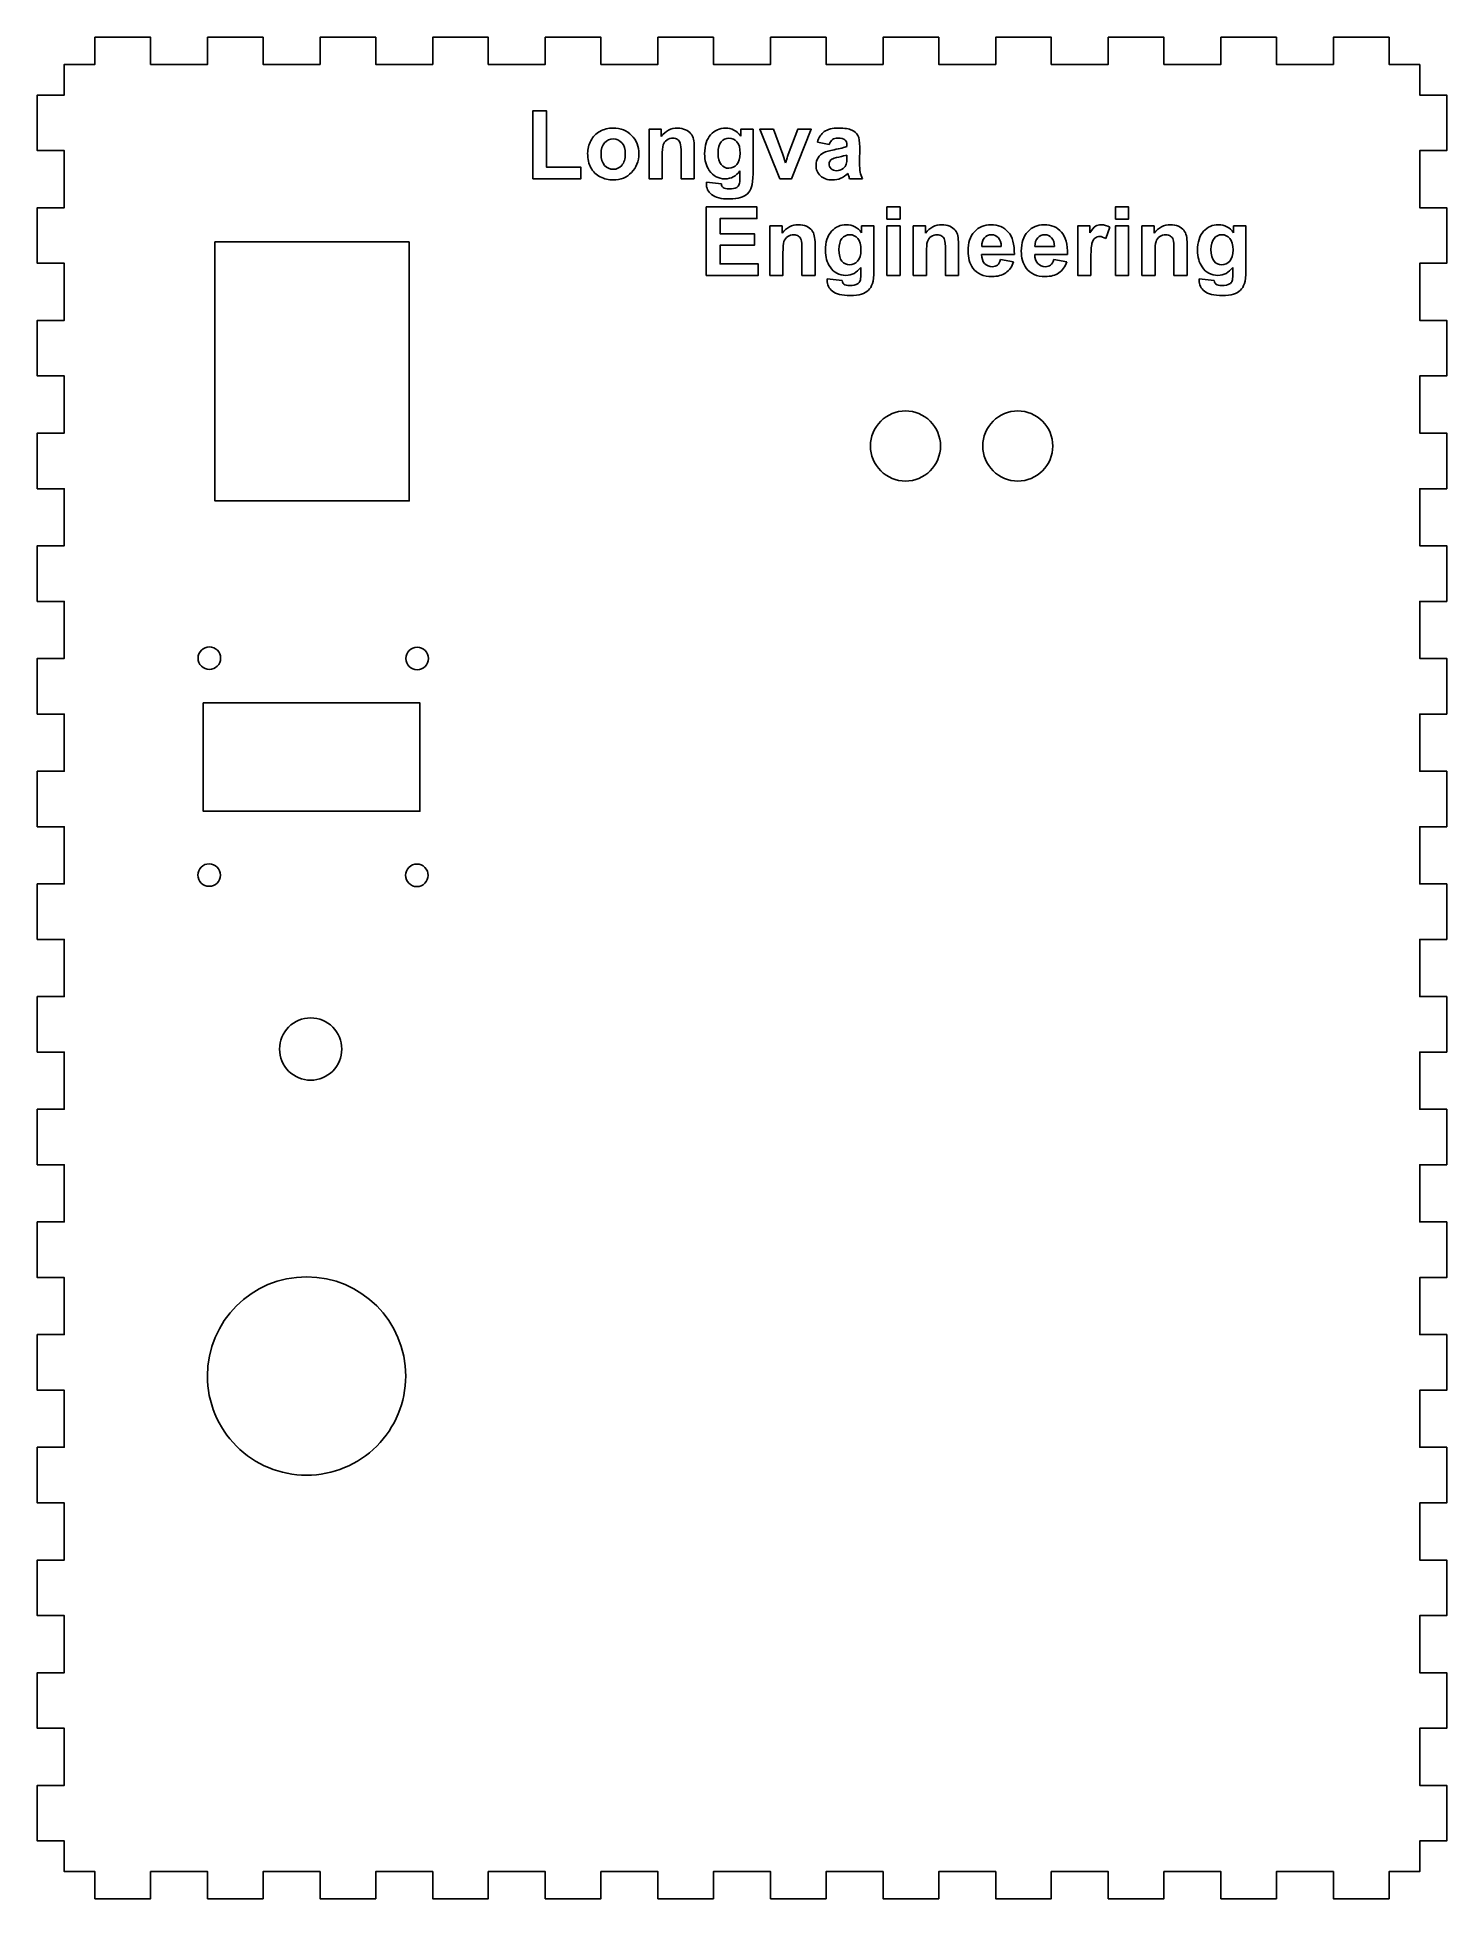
# Model space of a CAD drawing. Extents: x 1 to 157, y 0 to 206.
import ezdxf

# ---------------------------------------------------------------- set-up
doc = ezdxf.new("R2010")
doc.units = 0
doc.layers.add('Layer_1', color=7, linetype='CONTINUOUS')

msp = doc.modelspace()

# ---------------------------------------------------------------- linework, layer by layer
at = {"layer": 'Layer_1', "color": 7}
for points in [[(153.50001, 203.49999), (153.50001, 200.1044), (156.50001, 200.1044), (156.50001, 193.9544), (153.50001, 193.9544), (153.50001, 187.63381), (156.50001, 187.63381), (156.50001, 181.48381), (153.50001, 181.48381), (153.50001, 175.16323), (156.50001, 175.16323), (156.50001, 169.01323), (153.50001, 169.01323), (153.50001, 162.69264), (156.50001, 162.69264), (156.50001, 156.54264), (153.50001, 156.54264), (153.50001, 150.22205), (156.50001, 150.22205), (156.50001, 144.07205), (153.50001, 144.07205), (153.50001, 137.75146), (156.50001, 137.75146), (156.50001, 131.60146), (153.50001, 131.60146), (153.50001, 125.28087), (156.50001, 125.28087), (156.50001, 119.13087), (153.50001, 119.13087), (153.50001, 112.81028), (156.50001, 112.81028), (156.50001, 106.66028), (153.50001, 106.66028), (153.50001, 100.3397), (156.50001, 100.3397), (156.50001, 94.1897), (153.50001, 94.1897), (153.50001, 87.86911), (156.50001, 87.86911), (156.50001, 81.71911), (153.50001, 81.71911), (153.50001, 75.39852), (156.50001, 75.39852), (156.50001, 69.24852), (153.50001, 69.24852), (153.50001, 62.92793), (156.50001, 62.92793), (156.50001, 56.77793), (153.50001, 56.77793), (153.50001, 50.45734), (156.50001, 50.45734), (156.50001, 44.30734), (153.50001, 44.30734), (153.50001, 37.98675), (156.50001, 37.98675), (156.50001, 31.83675), (153.50001, 31.83675), (153.50001, 25.51617), (156.50001, 25.51617), (156.50001, 19.36617), (153.50001, 19.36617), (153.50001, 13.04558), (156.50001, 13.04558), (156.50001, 6.89558), (153.50001, 6.89558), (153.50001, 3.49999), (150.11347, 3.49999), (150.11347, 0.49999), (143.96347, 0.49999), (143.96347, 3.49999), (137.65193, 3.49999), (137.65193, 0.49999), (131.50193, 0.49999), (131.50193, 3.49999), (125.19039, 3.49999), (125.19039, 0.49999), (119.04039, 0.49999), (119.04039, 3.49999), (112.72886, 3.49999), (112.72886, 0.49999), (106.57886, 0.49999), (106.57886, 3.49999), (100.26732, 3.49999), (100.26732, 0.49999), (94.11732, 0.49999), (94.11732, 3.49999), (87.80578, 3.49999), (87.80578, 0.49999), (81.65578, 0.49999), (81.65578, 3.49999), (75.34424, 3.49999), (75.34424, 0.49999), (69.19424, 0.49999), (69.19424, 3.49999), (62.8827, 3.49999), (62.8827, 0.49999), (56.7327, 0.49999), (56.7327, 3.49999), (50.42116, 3.49999), (50.42116, 0.49999), (44.27116, 0.49999), (44.27116, 3.49999), (37.95963, 3.49999), (37.95963, 0.49999), (31.80963, 0.49999), (31.80963, 3.49999), (25.49809, 3.49999), (25.49809, 0.49999), (19.34809, 0.49999), (19.34809, 3.49999), (13.03655, 3.49999), (13.03655, 0.49999), (6.88655, 0.49999), (6.88655, 3.49999), (3.50001, 3.49999), (3.50001, 6.89558), (0.50001, 6.89558), (0.50001, 13.04558), (3.50001, 13.04558), (3.50001, 19.36617), (0.50001, 19.36617), (0.50001, 25.51617), (3.50001, 25.51617), (3.50001, 31.83675), (0.50001, 31.83675), (0.50001, 37.98675), (3.50001, 37.98675), (3.50001, 44.30734), (0.50001, 44.30734), (0.50001, 50.45734), (3.50001, 50.45734), (3.50001, 56.77793), (0.50001, 56.77793), (0.50001, 62.92793), (3.50001, 62.92793), (3.50001, 69.24852), (0.50001, 69.24852), (0.50001, 75.39852), (3.50001, 75.39852), (3.50001, 81.71911), (0.50001, 81.71911), (0.50001, 87.86911), (3.50001, 87.86911), (3.50001, 94.1897), (0.50001, 94.1897), (0.50001, 100.3397), (3.50001, 100.3397), (3.50001, 106.66028), (0.50001, 106.66028), (0.50001, 112.81028), (3.50001, 112.81028), (3.50001, 119.13087), (0.50001, 119.13087), (0.50001, 125.28087), (3.50001, 125.28087), (3.50001, 131.60146), (0.50001, 131.60146), (0.50001, 137.75146), (3.50001, 137.75146), (3.50001, 144.07205), (0.50001, 144.07205), (0.50001, 150.22205), (3.50001, 150.22205), (3.50001, 156.54264), (0.50001, 156.54264), (0.50001, 162.69264), (3.50001, 162.69264), (3.50001, 169.01323), (0.50001, 169.01323), (0.50001, 175.16323), (3.50001, 175.16323), (3.50001, 181.48381), (0.50001, 181.48381), (0.50001, 187.63381), (3.50001, 187.63381), (3.50001, 193.9544), (0.50001, 193.9544), (0.50001, 200.1044), (3.50001, 200.1044), (3.50001, 203.49999), (6.88655, 203.49999), (6.88655, 206.49999), (13.03655, 206.49999), (13.03655, 203.49999), (19.34809, 203.49999), (19.34809, 206.49999), (25.49809, 206.49999), (25.49809, 203.49999), (31.80963, 203.49999), (31.80963, 206.49999), (37.95963, 206.49999), (37.95963, 203.49999), (44.27116, 203.49999), (44.27116, 206.49999), (50.42116, 206.49999), (50.42116, 203.49999), (56.7327, 203.49999), (56.7327, 206.49999), (62.8827, 206.49999), (62.8827, 203.49999), (69.19424, 203.49999), (69.19424, 206.49999), (75.34424, 206.49999), (75.34424, 203.49999), (81.65578, 203.49999), (81.65578, 206.49999), (87.80578, 206.49999), (87.80578, 203.49999), (94.11732, 203.49999), (94.11732, 206.49999), (100.26732, 206.49999), (100.26732, 203.49999), (106.57886, 203.49999), (106.57886, 206.49999), (112.72886, 206.49999), (112.72886, 203.49999), (119.04039, 203.49999), (119.04039, 206.49999), (125.19039, 206.49999), (125.19039, 203.49999), (131.50193, 203.49999), (131.50193, 206.49999), (137.65193, 206.49999), (137.65193, 203.49999), (143.96347, 203.49999), (143.96347, 206.49999), (150.11347, 206.49999), (150.11347, 203.49999)], [(55.334304, 190.83044), (55.334304, 198.34419), (56.863926, 198.34419), (56.863926, 192.10684), (60.667311, 192.10684), (60.667311, 190.83044)], [(61.416619, 193.65197)], [(75.855015, 193.68814)], [(88.159171, 194.64416)], [(62.904901, 193.57447)], [(74.55797, 190.4687)], [(74.536374, 180.13966), (74.536374, 187.71543), (80.153602, 187.71543), (80.153602, 186.43385), (76.065997, 186.43385), (76.065997, 184.75437), (79.869382, 184.75437), (79.869382, 183.47796), (76.065997, 183.47796), (76.065997, 181.41607), (80.298296, 181.41607), (80.298296, 180.13966)], [(94.535152, 186.37184), (94.535152, 187.71543), (95.98726, 187.71543), (95.98726, 186.37184)], [(119.83593, 186.37184), (119.83593, 187.71543), (121.28804, 187.71543), (121.28804, 186.37184)], [(94.535152, 180.13966), (94.535152, 185.6277), (95.98726, 185.6277), (95.98726, 180.13966)], [(119.83593, 180.13966), (119.83593, 185.6277), (121.28804, 185.6277), (121.28804, 180.13966)], [(41.66889, 183.845226), (41.66889, 155.185226), (20.16889, 155.185226), (20.16889, 183.845226)], [(89.227983, 182.99737)], [(107.11836, 181.88633)], [(113.00948, 181.88633)], [(130.40376, 182.99737)], [(87.930937, 179.77793)], [(92.719535, 161.264853)], [(105.149536, 161.264883)], [(30.7635, 91.08301)], [(30.30708, 47.37451)]]:
    msp.add_lwpolyline(points, close=True, dxfattribs=at)
for points in [[(69.664176, 193.31607), (69.664176, 190.83044), (68.21207, 190.83044), (68.21207, 196.31847), (69.560825, 196.31847), (69.560825, 195.51232)], [(78.361323, 195.54849), (78.361323, 196.31847), (79.720413, 196.31847), (79.720413, 191.39371)], [(82.671136, 190.83044), (80.459384, 196.31847), (81.983839, 196.31847), (83.017368, 193.51761), (83.317091, 192.58227)], [(83.621982, 193.51761), (84.665846, 196.31847), (86.159295, 196.31847), (83.978549, 190.83044), (82.671136, 190.83044)], [(73.214346, 194.24108), (73.214349, 190.83044)], [(88.159172, 194.64416), (86.841423, 194.88187)], [(90.102205, 194.41161), (90.102205, 194.55631)], [(91.528475, 194.32893), (91.512975, 192.63394)], [(73.214349, 190.83044), (71.762241, 190.83044), (71.762241, 193.6313)], [(78.268305, 190.91829), (78.268305, 191.71927)], [(90.102202, 193.17655), (90.102206, 193.46593)], [(74.557936, 190.4687), (76.21675, 190.26716)], [(91.843705, 190.83044), (90.4071, 190.83044)], [(83.037145, 182.6253), (83.037145, 180.13966), (81.58504, 180.13966), (81.58504, 185.6277), (82.933795, 185.6277), (82.933795, 184.82155)], [(91.73429, 184.85772), (91.73429, 185.6277), (93.09338, 185.6277), (93.09338, 180.70294)], [(98.912167, 182.6253), (98.912167, 180.13966), (97.46004, 180.13966), (97.46004, 185.6277), (98.808795, 185.6277), (98.808795, 184.82155)], [(117.11258, 180.13966), (115.66048, 180.13966), (115.66048, 185.6277), (117.00923, 185.6277), (117.00923, 184.84739)], [(119.21582, 185.47784), (118.76623, 184.21177)], [(124.21295, 182.6253), (124.21295, 180.13966), (122.76084, 180.13966), (122.76084, 185.6277), (124.1096, 185.6277), (124.1096, 184.82155)], [(132.91009, 184.85772), (132.91009, 185.6277), (134.26918, 185.6277), (134.26918, 180.70294)], [(86.587316, 183.55031), (86.587318, 180.13966)], [(102.46234, 183.55031), (102.46232, 180.13966)], [(105.03065, 183.35394), (107.20106, 183.35394)], [(110.92177, 183.35394), (113.09218, 183.35394)], [(127.76314, 183.55031), (127.7631, 180.13966)], [(86.587318, 180.13966), (85.135211, 180.13966), (85.135211, 182.94053)], [(102.46232, 180.13966), (101.01021, 180.13966), (101.01021, 182.94053)], [(108.64282, 182.4651), (105.0048, 182.4651)], [(107.11836, 181.88633), (108.5653, 181.64345)], [(114.53393, 182.4651), (110.89591, 182.4651)], [(113.00948, 181.88633), (114.45642, 181.64345)], [(117.11258, 181.83465), (117.11258, 180.13966)], [(127.7631, 180.13966), (126.31099, 180.13966), (126.31099, 182.94053)], [(87.930905, 179.77793), (89.589718, 179.57639)], [(91.641273, 180.22751), (91.641273, 181.0285)], [(129.10654, 179.77793), (129.10668, 179.77793)], [(129.10668, 179.77793), (130.7655, 179.57639)], [(132.81707, 180.22751), (132.81707, 181.0285)]]:
    msp.add_lwpolyline(points, dxfattribs=at)
at = {"layer": 'Layer_1', "color": 1}
for points in [[(20.79888, 137.78257)], [(43.79887, 137.753983)], [(18.87232, 132.859683), (42.85972, 132.829883), (42.84482, 120.842293), (18.85741, 120.872093)], [(20.76904, 113.782594)], [(43.76903, 113.753998)]]:
    msp.add_lwpolyline(points, close=True, dxfattribs=at)
at = {"layer": 'Layer_1', "color": 7}
for points in [[(61.773187, 195.0524), (62.010898, 195.503707), (62.346795, 195.848217), (62.780877, 196.08593)], [(62.780877, 196.08593), (63.218404, 196.323643), (63.705885, 196.4425), (64.24332, 196.4425)], [(64.24332, 196.4425), (65.073588, 196.4425), (65.753994, 196.17206), (66.284539, 195.63118)], [(69.560825, 195.51232), (70.039693, 196.13244), (70.642585, 196.4425), (71.3695, 196.4425)], [(71.3695, 196.4425), (71.689894, 196.4425), (71.982727, 196.383933), (72.247999, 196.2668)], [(72.247999, 196.2668), (72.513272, 196.153107), (72.713087, 196.00669), (72.847446, 195.82755)], [(72.847446, 195.82755), (72.98525, 195.648403), (73.07999, 195.445143), (73.131666, 195.21777)], [(74.366735, 193.60546), (74.366735, 194.5253), (74.587221, 195.2281), (75.028193, 195.71386)], [(75.028193, 195.71386), (75.47261, 196.19962), (76.023826, 196.4425), (76.681839, 196.4425)], [(76.681839, 196.4425), (77.360522, 196.4425), (77.92035, 196.144497), (78.361323, 195.54849)], [(86.841423, 194.88187), (86.989562, 195.412417), (87.244499, 195.805157), (87.606234, 196.06009)], [(87.606234, 196.06009), (87.967969, 196.31503), (88.505404, 196.4425), (89.218539, 196.4425)], [(89.218539, 196.4425), (89.866217, 196.4425), (90.34853, 196.364983), (90.665479, 196.20995)], [(90.665479, 196.20995), (90.982428, 196.05837), (91.204636, 195.863723), (91.332105, 195.62601)], [(61.416619, 193.65197), (61.416619, 194.134283), (61.535475, 194.601093), (61.773187, 195.0524)], [(61.773187, 192.04483), (61.535475, 192.485803), (61.416619, 193.021517), (61.416619, 193.65197)], [(63.292474, 194.82503), (63.034092, 194.535643), (62.904901, 194.11879), (62.904901, 193.57447)], [(64.248488, 195.25912), (63.869527, 195.25912), (63.550856, 195.114423), (63.292474, 194.82503)], [(65.199334, 194.82503), (64.944397, 195.114423), (64.627449, 195.25912), (64.248488, 195.25912)], [(65.586907, 193.5848), (65.586907, 194.122233), (65.457716, 194.535643), (65.199334, 194.82503)], [(66.284539, 195.63118), (66.815084, 195.09374), (67.080356, 194.413333), (67.080356, 193.58996)], [(69.772696, 194.57698), (69.700349, 194.3496), (69.664176, 193.929297), (69.664176, 193.31607)], [(70.186108, 195.12475), (69.986292, 194.986943), (69.848488, 194.804353), (69.772696, 194.57698)], [(70.863069, 195.33145), (70.611577, 195.33145), (70.385923, 195.26255), (70.186108, 195.12475)], [(71.36433, 195.18676), (71.226527, 195.28322), (71.05944, 195.33145), (70.863069, 195.33145)], [(71.669221, 194.77852), (71.607208, 194.95422), (71.505577, 195.0903), (71.36433, 195.18676)], [(71.762241, 193.6313), (71.762241, 194.223853), (71.731234, 194.60626), (71.669221, 194.77852)], [(73.131666, 195.21777), (73.186786, 194.99039), (73.214346, 194.664827), (73.214346, 194.24108)], [(76.190912, 194.92321), (75.966981, 194.65449), (75.855015, 194.2428), (75.855015, 193.68814)], [(75.855015, 193.68814), (75.855015, 193.10592), (75.966981, 192.67873), (76.190912, 192.40657)], [(77.053908, 195.33145), (76.705953, 195.33145), (76.418288, 195.19537), (76.190912, 194.92321)], [(77.942743, 194.91804), (77.708476, 195.193647), (77.412198, 195.33145), (77.053908, 195.33145)], [(77.92724, 192.4169), (78.171841, 192.695953), (78.294142, 193.107643), (78.294142, 193.65197)], [(78.294142, 193.65197), (78.294142, 194.22041), (78.177009, 194.642433), (77.942743, 194.91804)], [(86.913769, 193.15588), (87.061908, 193.40048), (87.268614, 193.586513), (87.533886, 193.71398)], [(87.533886, 193.71398), (87.802603, 193.844893), (88.188454, 193.958583), (88.691438, 194.05505)], [(88.510571, 195.17642), (88.365877, 195.076513), (88.248744, 194.899093), (88.159171, 194.64416)], [(89.115185, 195.33145), (88.856803, 195.33145), (88.655265, 195.279773), (88.510571, 195.17642)], [(88.691438, 194.05505), (89.370122, 194.182517), (89.840378, 194.30137), (90.102205, 194.41161)], [(89.895499, 195.15059), (89.757695, 195.271163), (89.49759, 195.33145), (89.115185, 195.33145)], [(90.102205, 194.55631), (90.102205, 194.835363), (90.033303, 195.033457), (89.895499, 195.15059)], [(91.332105, 195.62601), (91.463018, 195.391743), (91.528475, 194.959383), (91.528475, 194.32893)], [(62.811883, 191.04748), (62.35713, 191.274853), (62.010898, 191.607303), (61.773187, 192.04483)], [(62.904901, 193.57447), (62.904901, 193.030143), (63.034092, 192.613287), (63.292474, 192.3239)], [(63.292474, 192.3239), (63.550856, 192.034507), (63.869527, 191.88981), (64.248488, 191.88981)], [(64.248488, 191.88981), (64.627449, 191.88981), (64.944397, 192.034507), (65.199334, 192.3239)], [(65.199334, 192.3239), (65.457716, 192.613287), (65.586907, 193.033587), (65.586907, 193.5848)], [(67.080356, 193.58996), (67.080356, 192.759693), (66.811639, 192.070673), (66.274204, 191.5229)], [(74.873164, 191.76578), (74.535545, 192.258427), (74.366735, 192.871653), (74.366735, 193.60546)], [(76.624995, 190.83044), (75.887744, 190.83044), (75.303801, 191.14222), (74.873164, 191.76578)], [(76.190912, 192.40657), (76.418288, 192.13785), (76.697341, 192.00349), (77.02807, 192.00349)], [(78.268305, 191.71927), (77.834223, 191.126717), (77.286453, 190.83044), (76.624995, 190.83044)], [(77.02807, 192.00349), (77.382915, 192.00349), (77.682638, 192.141293), (77.92724, 192.4169)], [(83.317091, 192.58227), (83.396328, 192.819983), (83.446282, 192.976733), (83.466953, 193.05252)], [(83.466953, 193.05252), (83.515186, 193.207553), (83.566863, 193.362583), (83.621982, 193.51761)], [(86.69156, 192.32905), (86.69156, 192.63911), (86.76563, 192.91472), (86.913769, 193.15588)], [(87.177319, 191.16633), (86.85348, 191.472943), (86.69156, 191.860517), (86.69156, 192.32905)], [(88.427889, 192.99051), (88.238409, 192.85615), (88.143669, 192.685617), (88.143669, 192.47891)], [(88.143669, 192.47891), (88.143669, 192.27565), (88.219461, 192.099953), (88.371045, 191.95182)], [(88.371045, 191.95182), (88.52263, 191.80368), (88.715555, 191.72961), (88.949821, 191.72961)], [(89.218539, 193.24373), (88.815463, 193.157597), (88.551913, 193.07319), (88.427889, 192.99051)], [(88.949821, 191.72961), (89.211648, 191.72961), (89.461418, 191.815737), (89.69913, 191.98799)], [(90.102206, 193.46593), (89.916171, 193.40393), (89.621615, 193.329863), (89.218539, 193.24373)], [(89.69913, 191.98799), (89.874829, 192.118903), (89.99024, 192.2791), (90.045362, 192.46858)], [(90.045362, 192.46858), (90.083255, 192.5926), (90.102202, 192.82859), (90.102202, 193.17655)], [(91.512975, 192.63394), (91.512975, 192.151627), (91.535368, 191.79506), (91.580155, 191.56424)], [(64.253655, 190.70641), (63.750672, 190.70641), (63.270081, 190.8201), (62.811883, 191.04748)], [(66.274204, 191.5229), (65.740214, 190.978573), (65.066698, 190.70641), (64.253655, 190.70641)], [(74.55277, 190.293), (74.55277, 190.341267), (74.554503, 190.399833), (74.55797, 190.4687)], [(75.136713, 189.08377), (74.747418, 189.400723), (74.55277, 189.8038), (74.55277, 190.293)], [(76.21675, 190.26716), (76.24431, 190.07424), (76.308044, 189.941607), (76.407953, 189.86926)], [(76.407953, 189.86926), (76.545756, 189.765907), (76.762797, 189.71423), (77.059076, 189.71423)], [(77.059076, 189.71423), (77.438036, 189.71423), (77.722256, 189.771073), (77.911737, 189.88476)], [(77.911737, 189.88476), (78.039205, 189.960553), (78.135668, 190.082853), (78.201125, 190.25166)], [(78.201125, 190.25166), (78.245912, 190.37224), (78.268305, 190.59445), (78.268305, 190.91829)], [(79.560216, 189.9416), (79.453418, 189.621207), (79.303556, 189.369717), (79.110631, 189.18713)], [(79.720413, 191.39371), (79.720413, 190.74603), (79.667014, 190.261993), (79.560216, 189.9416)], [(88.515738, 190.70641), (87.950743, 190.70641), (87.504603, 190.859717), (87.177319, 191.16633)], [(89.420076, 190.88728), (89.137578, 190.7667), (88.836132, 190.70641), (88.515738, 190.70641)], [(90.215893, 191.42988), (89.967846, 191.188727), (89.702574, 191.00786), (89.420076, 190.88728)], [(90.267573, 191.25935), (90.24346, 191.345477), (90.226233, 191.40232), (90.215893, 191.42988)], [(90.4071, 190.83044), (90.369207, 190.9269), (90.322698, 191.06987), (90.267573, 191.25935)], [(91.580155, 191.56424), (91.628388, 191.336867), (91.716238, 191.092267), (91.843705, 190.83044)], [(77.115921, 188.60318), (76.185745, 188.60318), (75.526009, 188.763377), (75.136713, 189.08377)], [(78.335484, 188.75821), (78.015091, 188.654857), (77.60857, 188.60318), (77.115921, 188.60318)], [(79.110631, 189.18713), (78.917706, 189.004537), (78.659323, 188.861563), (78.335484, 188.75821)], [(82.933795, 184.82155), (83.412663, 185.441663), (84.015555, 185.75172), (84.74247, 185.75172)], [(84.74247, 185.75172), (85.062863, 185.75172), (85.355696, 185.693153), (85.620969, 185.57602)], [(85.620969, 185.57602), (85.886242, 185.462333), (86.086057, 185.315917), (86.220416, 185.13677)], [(88.401161, 185.02309), (88.845578, 185.508843), (89.396793, 185.75172), (90.054806, 185.75172)], [(90.054806, 185.75172), (90.73349, 185.75172), (91.293318, 185.45372), (91.73429, 184.85772)], [(98.808795, 184.82155), (99.287663, 185.441663), (99.890555, 185.75172), (100.61747, 185.75172)], [(100.61747, 185.75172), (100.937863, 185.75172), (101.230697, 185.693153), (101.49597, 185.57602)], [(101.49597, 185.57602), (101.761243, 185.462333), (101.96106, 185.315917), (102.09542, 185.13677)], [(104.22965, 184.97658), (104.705077, 185.49334), (105.306247, 185.75172), (106.03316, 185.75172)], [(106.03316, 185.75172), (106.849647, 185.75172), (107.49388, 185.48128), (107.96586, 184.9404)], [(110.12076, 184.97658), (110.596187, 185.49334), (111.197357, 185.75172), (111.92427, 185.75172)], [(111.92427, 185.75172), (112.740757, 185.75172), (113.38499, 185.48128), (113.85697, 184.9404)], [(117.00923, 184.84739), (117.24005, 185.21601), (117.446757, 185.458887), (117.62935, 185.57602)], [(117.62935, 185.57602), (117.815383, 185.693153), (118.025533, 185.75172), (118.2598, 185.75172)], [(118.2598, 185.75172), (118.590527, 185.75172), (118.9092, 185.660427), (119.21582, 185.47784)], [(124.1096, 184.82155), (124.588467, 185.441663), (125.191357, 185.75172), (125.91827, 185.75172)], [(125.91827, 185.75172), (126.238663, 185.75172), (126.531497, 185.693153), (126.79677, 185.57602)], [(126.79677, 185.57602), (127.062043, 185.462333), (127.26186, 185.315917), (127.39622, 185.13677)], [(129.57696, 185.02309), (130.02138, 185.508843), (130.572597, 185.75172), (131.23061, 185.75172)], [(131.23061, 185.75172), (131.90929, 185.75172), (132.469117, 185.45372), (132.91009, 184.85772)], [(83.145666, 183.8862), (83.073319, 183.658827), (83.037145, 183.238527), (83.037145, 182.6253)], [(83.559077, 184.43398), (83.359262, 184.296173), (83.221458, 184.11358), (83.145666, 183.8862)], [(84.236039, 184.64068), (83.984547, 184.64068), (83.758893, 184.57178), (83.559077, 184.43398)], [(84.7373, 184.49599), (84.599496, 184.59245), (84.432409, 184.64068), (84.236039, 184.64068)], [(85.042191, 184.08774), (84.980178, 184.26344), (84.878547, 184.399523), (84.7373, 184.49599)], [(85.135211, 182.94053), (85.135211, 183.533083), (85.104204, 183.915487), (85.042191, 184.08774)], [(86.220416, 185.13677), (86.358219, 184.95763), (86.452959, 184.75437), (86.504636, 184.52699)], [(86.504636, 184.52699), (86.559756, 184.299617), (86.587316, 183.974057), (86.587316, 183.55031)], [(87.739702, 182.91469), (87.739702, 183.83453), (87.960188, 184.53733), (88.401161, 185.02309)], [(89.56388, 184.23244), (89.339949, 183.96372), (89.227983, 183.55203), (89.227983, 182.99737)], [(90.426877, 184.64068), (90.078922, 184.64068), (89.791257, 184.5046), (89.56388, 184.23244)], [(91.315711, 184.22727), (91.081444, 184.502877), (90.785166, 184.64068), (90.426877, 184.64068)], [(91.667111, 182.9612), (91.667111, 183.52964), (91.549978, 183.951663), (91.315711, 184.22727)], [(99.020688, 183.8862), (98.948341, 183.658827), (98.912167, 183.238527), (98.912167, 182.6253)], [(99.434099, 184.43398), (99.234284, 184.296173), (99.09648, 184.11358), (99.020688, 183.8862)], [(100.11106, 184.64068), (99.859569, 184.64068), (99.633915, 184.57178), (99.434099, 184.43398)], [(100.61232, 184.49599), (100.47452, 184.59245), (100.307433, 184.64068), (100.11106, 184.64068)], [(100.91721, 184.08774), (100.85521, 184.26344), (100.75358, 184.399523), (100.61232, 184.49599)], [(101.01021, 182.94053), (101.01021, 183.533083), (100.97921, 183.915487), (100.91721, 184.08774)], [(102.09542, 185.13677), (102.23322, 184.95763), (102.32796, 184.75437), (102.37964, 184.52699)], [(102.37964, 184.52699), (102.434773, 184.299617), (102.46234, 183.974057), (102.46234, 183.55031)], [(103.51652, 182.84234), (103.51652, 183.751847), (103.75423, 184.46326), (104.22965, 184.97658)], [(105.33554, 184.29445), (105.128833, 184.06363), (105.027203, 183.750127), (105.03065, 183.35394)], [(106.12102, 184.64068), (105.804073, 184.64068), (105.542247, 184.52527), (105.33554, 184.29445)], [(106.87549, 184.30995), (106.66879, 184.530437), (106.4173, 184.64068), (106.12102, 184.64068)], [(107.20106, 183.35394), (107.190727, 183.77424), (107.082203, 184.09291), (106.87549, 184.30995)], [(107.96586, 184.9404), (108.437833, 184.402967), (108.663487, 183.577867), (108.64282, 182.4651)], [(109.40763, 182.84234), (109.40763, 183.751847), (109.64534, 184.46326), (110.12076, 184.97658)], [(111.22666, 184.29445), (111.019953, 184.06363), (110.918323, 183.750127), (110.92177, 183.35394)], [(112.01214, 184.64068), (111.695193, 184.64068), (111.433367, 184.52527), (111.22666, 184.29445)], [(112.76662, 184.30995), (112.559913, 184.530437), (112.30842, 184.64068), (112.01214, 184.64068)], [(113.09218, 183.35394), (113.081847, 183.77424), (112.973327, 184.09291), (112.76662, 184.30995)], [(113.85697, 184.9404), (114.32895, 184.402967), (114.554603, 183.577867), (114.53393, 182.4651)], [(117.23144, 183.67433), (117.1522, 183.381497), (117.11258, 182.76827), (117.11258, 181.83465)], [(117.56734, 184.27895), (117.426087, 184.168703), (117.31412, 183.967163), (117.23144, 183.67433)], [(118.0841, 184.44948), (117.88084, 184.44948), (117.708587, 184.392637), (117.56734, 184.27895)], [(118.76623, 184.21177), (118.52163, 184.370243), (118.294253, 184.44948), (118.0841, 184.44948)], [(124.32147, 183.8862), (124.249123, 183.658827), (124.21295, 183.238527), (124.21295, 182.6253)], [(124.73488, 184.43398), (124.535067, 184.296173), (124.397263, 184.11358), (124.32147, 183.8862)], [(125.41184, 184.64068), (125.160347, 184.64068), (124.934693, 184.57178), (124.73488, 184.43398)], [(125.9131, 184.49599), (125.7753, 184.59245), (125.608213, 184.64068), (125.41184, 184.64068)], [(126.21799, 184.08774), (126.15599, 184.26344), (126.05436, 184.399523), (125.9131, 184.49599)], [(126.31099, 182.94053), (126.31099, 183.533083), (126.27999, 183.915487), (126.21799, 184.08774)], [(127.39622, 185.13677), (127.53402, 184.95763), (127.62876, 184.75437), (127.68044, 184.52699)], [(127.68044, 184.52699), (127.735573, 184.299617), (127.76314, 183.974057), (127.76314, 183.55031)], [(128.9155, 182.91469), (128.9155, 183.83453), (129.135987, 184.53733), (129.57696, 185.02309)], [(130.73966, 184.23244), (130.515727, 183.96372), (130.40376, 183.55203), (130.40376, 182.99737)], [(131.60266, 184.64068), (131.2547, 184.64068), (130.967033, 184.5046), (130.73966, 184.23244)], [(132.49149, 184.22727), (132.257223, 184.502877), (131.960947, 184.64068), (131.60266, 184.64068)], [(132.84289, 182.9612), (132.84289, 183.52964), (132.725757, 183.951663), (132.49149, 184.22727)], [(88.246131, 181.07501), (87.908512, 181.567657), (87.739702, 182.180883), (87.739702, 182.91469)], [(89.227983, 182.99737), (89.227983, 182.41515), (89.339949, 181.987957), (89.56388, 181.71579)], [(89.56388, 181.71579), (89.791257, 181.447077), (90.070309, 181.31272), (90.401038, 181.31272)], [(90.401038, 181.31272), (90.755883, 181.31272), (91.055607, 181.450523), (91.300208, 181.72613)], [(91.300208, 181.72613), (91.54481, 182.005183), (91.667111, 182.416873), (91.667111, 182.9612)], [(104.05912, 180.95098), (103.697387, 181.45052), (103.51652, 182.080973), (103.51652, 182.84234)], [(105.0048, 182.4651), (105.015133, 182.034467), (105.132267, 181.69857), (105.3562, 181.45741)], [(105.3562, 181.45741), (105.580127, 181.219703), (105.85918, 181.10085), (106.19336, 181.10085)], [(106.19336, 181.10085), (106.420733, 181.10085), (106.611933, 181.16286), (106.76696, 181.28688)], [(106.76696, 181.28688), (106.921993, 181.410907), (107.039127, 181.610723), (107.11836, 181.88633)], [(108.5653, 181.64345), (108.379267, 181.112903), (108.084713, 180.708103), (107.68164, 180.42905)], [(109.95023, 180.95098), (109.588497, 181.45052), (109.40763, 182.080973), (109.40763, 182.84234)], [(110.89591, 182.4651), (110.906243, 182.034467), (111.023377, 181.69857), (111.24731, 181.45741)], [(111.24731, 181.45741), (111.471243, 181.219703), (111.750297, 181.10085), (112.08447, 181.10085)], [(112.08447, 181.10085), (112.311843, 181.10085), (112.503047, 181.16286), (112.65808, 181.28688)], [(112.65808, 181.28688), (112.813107, 181.410907), (112.93024, 181.610723), (113.00948, 181.88633)], [(114.45642, 181.64345), (114.27038, 181.112903), (113.975823, 180.708103), (113.57275, 180.42905)], [(129.42193, 181.07501), (129.08431, 181.567657), (128.9155, 182.180883), (128.9155, 182.91469)], [(130.40376, 182.99737), (130.40376, 182.41515), (130.515727, 181.987957), (130.73966, 181.71579)], [(130.73966, 181.71579), (130.967033, 181.447077), (131.246087, 181.31272), (131.57682, 181.31272)], [(131.57682, 181.31272), (131.93166, 181.31272), (132.231383, 181.450523), (132.47599, 181.72613)], [(132.47599, 181.72613), (132.72059, 182.005183), (132.84289, 182.416873), (132.84289, 182.9612)], [(87.925737, 179.60223), (87.925737, 179.650497), (87.92747, 179.709063), (87.930937, 179.77793)], [(88.509681, 178.393), (88.120385, 178.709947), (87.925737, 179.113023), (87.925737, 179.60223)], [(89.997962, 180.13966), (89.260712, 180.13966), (88.676768, 180.451443), (88.246131, 181.07501)], [(89.589718, 179.57639), (89.617278, 179.383463), (89.681012, 179.250827), (89.780921, 179.17848)], [(91.641273, 181.0285), (91.207191, 180.43594), (90.659421, 180.13966), (89.997962, 180.13966)], [(91.284705, 179.19399), (91.412174, 179.269777), (91.508636, 179.392077), (91.574093, 179.56089)], [(91.574093, 179.56089), (91.61888, 179.68147), (91.641273, 179.903677), (91.641273, 180.22751)], [(92.933184, 179.25083), (92.826386, 178.930437), (92.676524, 178.678943), (92.483599, 178.49635)], [(93.09338, 180.70294), (93.09338, 180.05526), (93.039981, 179.571223), (92.933184, 179.25083)], [(106.17785, 180.01564), (105.223563, 180.01564), (104.51732, 180.32742), (104.05912, 180.95098)], [(107.68164, 180.42905), (107.282007, 180.153443), (106.780743, 180.01564), (106.17785, 180.01564)], [(112.06896, 180.01564), (111.114673, 180.01564), (110.40843, 180.32742), (109.95023, 180.95098)], [(113.57275, 180.42905), (113.173117, 180.153443), (112.671853, 180.01564), (112.06896, 180.01564)], [(129.10154, 179.60223), (129.10154, 179.650497), (129.103207, 179.709063), (129.10654, 179.77793)], [(129.68548, 178.393), (129.296187, 178.709947), (129.10154, 179.113023), (129.10154, 179.60223)], [(131.17376, 180.13966), (130.436513, 180.13966), (129.85257, 180.451443), (129.42193, 181.07501)], [(130.7655, 179.57639), (130.793033, 179.383463), (130.856767, 179.250827), (130.9567, 179.17848)], [(132.81707, 181.0285), (132.38299, 180.43594), (131.83522, 180.13966), (131.17376, 180.13966)], [(132.46048, 179.19399), (132.587953, 179.269777), (132.684417, 179.392077), (132.74987, 179.56089)], [(132.74987, 179.56089), (132.79467, 179.68147), (132.81707, 179.903677), (132.81707, 180.22751)], [(134.10898, 179.25083), (134.002187, 178.930437), (133.852327, 178.678943), (133.6594, 178.49635)], [(134.26918, 180.70294), (134.26918, 180.05526), (134.21578, 179.571223), (134.10898, 179.25083)], [(90.488888, 177.91241), (89.558713, 177.91241), (88.898977, 178.072607), (88.509681, 178.393)], [(89.780921, 179.17848), (89.918725, 179.075127), (90.135766, 179.02345), (90.432044, 179.02345)], [(90.432044, 179.02345), (90.811005, 179.02345), (91.095225, 179.080297), (91.284705, 179.19399)], [(91.708452, 178.06744), (91.388058, 177.964087), (90.981537, 177.91241), (90.488888, 177.91241)], [(92.483599, 178.49635), (92.290674, 178.313763), (92.032291, 178.170793), (91.708452, 178.06744)], [(131.66469, 177.91241), (130.73451, 177.91241), (130.074773, 178.072607), (129.68548, 178.393)], [(130.9567, 179.17848), (131.094507, 179.075127), (131.311547, 179.02345), (131.60782, 179.02345)], [(131.60782, 179.02345), (131.98678, 179.02345), (132.271, 179.080297), (132.46048, 179.19399)], [(132.88425, 178.06744), (132.563857, 177.964087), (132.157337, 177.91241), (131.66469, 177.91241)], [(133.6594, 178.49635), (133.466473, 178.313763), (133.20809, 178.170793), (132.88425, 178.06744)], [(93.854496, 164.004892), (94.5812, 164.731595), (95.566821, 165.139853), (96.594535, 165.139853)], [(96.594535, 165.139853), (97.622249, 165.139853), (98.60787, 164.731595), (99.334574, 164.004892)], [(106.284497, 164.004922), (107.011201, 164.731625), (107.996822, 165.139883), (109.024536, 165.139883)], [(109.024536, 165.139883), (110.05225, 165.139883), (111.037871, 164.731625), (111.764575, 164.004922)], [(92.719535, 161.264853), (92.719535, 162.292567), (93.127793, 163.278188), (93.854496, 164.004892)], [(99.334574, 164.004892), (100.061277, 163.278188), (100.469535, 162.292567), (100.469535, 161.264853)], [(105.149536, 161.264883), (105.149536, 162.292597), (105.557794, 163.278218), (106.284497, 164.004922)], [(111.764575, 164.004922), (112.491278, 163.278218), (112.899536, 162.292597), (112.899536, 161.264883)], [(93.854496, 158.524814), (93.127793, 159.251518), (92.719535, 160.237139), (92.719535, 161.264853)], [(100.469535, 161.264853), (100.469535, 160.237139), (100.061277, 159.251518), (99.334574, 158.524814)], [(106.284497, 158.524844), (105.557794, 159.251548), (105.149536, 160.237169), (105.149536, 161.264883)], [(112.899536, 161.264883), (112.899536, 160.237169), (112.491278, 159.251548), (111.764575, 158.524844)], [(96.594535, 157.389853), (95.566821, 157.389853), (94.5812, 157.798111), (93.854496, 158.524814)], [(99.334574, 158.524814), (98.60787, 157.798111), (97.622249, 157.389853), (96.594535, 157.389853)], [(109.024536, 157.389883), (107.996822, 157.389883), (107.011201, 157.798141), (106.284497, 158.524844)], [(111.764575, 158.524844), (111.037871, 157.798141), (110.05225, 157.389883), (109.024536, 157.389883)], [(27.3185, 94.52801), (27.3185, 95.441681), (27.681454, 96.31793), (28.327517, 96.963993)], [(28.327517, 96.963993), (28.97358, 97.610056), (29.849829, 97.97301), (30.7635, 97.97301)], [(30.7635, 97.97301), (31.677171, 97.97301), (32.55342, 97.610056), (33.199483, 96.963993)], [(33.199483, 96.963993), (33.845546, 96.31793), (34.2085, 95.441681), (34.2085, 94.52801)], [(28.327517, 92.092027), (27.681454, 92.73809), (27.3185, 93.614339), (27.3185, 94.52801)], [(34.2085, 94.52801), (34.2085, 93.614339), (33.845546, 92.73809), (33.199483, 92.092027)], [(30.7635, 91.08301), (29.849829, 91.08301), (28.97358, 91.445964), (28.327517, 92.092027)], [(33.199483, 92.092027), (32.55342, 91.445964), (31.677171, 91.08301), (30.7635, 91.08301)], [(19.33208, 58.34951), (19.33208, 64.410835), (24.245755, 69.32451), (30.30708, 69.32451)], [(30.30708, 69.32451), (36.368405, 69.32451), (41.28208, 64.410835), (41.28208, 58.34951)], [(22.546583, 50.589013), (20.488371, 52.647225), (19.33208, 55.438759), (19.33208, 58.34951)], [(41.28208, 58.34951), (41.28208, 55.438759), (40.125789, 52.647225), (38.067577, 50.589013)], [(30.30708, 47.37451), (27.396329, 47.37451), (24.604795, 48.530801), (22.546583, 50.589013)], [(38.067577, 50.589013), (36.009365, 48.530801), (33.217831, 47.37451), (30.30708, 47.37451)]]:
    msp.add_open_spline(points, degree=3, dxfattribs=at)
at = {"layer": 'Layer_1', "color": 1}
for points in [[(18.30539, 137.78568), (18.3058, 138.116339), (18.437548, 138.433292), (18.67165, 138.666812)], [(18.67165, 138.666812), (18.905752, 138.900333), (19.223031, 139.031292), (19.55369, 139.03088)], [(19.55369, 139.03088), (19.884349, 139.030467), (20.201301, 138.898717), (20.434819, 138.664613)], [(20.434819, 138.664613), (20.668338, 138.430509), (20.799294, 138.113229), (20.79888, 137.78257)], [(41.30538, 137.757083), (41.30624, 138.445637), (41.865116, 139.003125), (42.55367, 139.002273)], [(42.55367, 139.002273), (43.242228, 139.001418), (43.799722, 138.442541), (43.79887, 137.753983)], [(18.669451, 136.903637), (18.435932, 137.137741), (18.304976, 137.455021), (18.30539, 137.78568)], [(19.55058, 136.53737), (19.219921, 136.537783), (18.902969, 136.669533), (18.669451, 136.903637)], [(20.43262, 136.901438), (20.198518, 136.667917), (19.881239, 136.536958), (19.55058, 136.53737)], [(20.79888, 137.78257), (20.79847, 137.451911), (20.666722, 137.134958), (20.43262, 136.901438)], [(42.55057, 136.508783), (41.862012, 136.509643), (41.304522, 137.068525), (41.30538, 137.757083)], [(43.43261, 136.872851), (43.198508, 136.63933), (42.881229, 136.508371), (42.55057, 136.508783)], [(43.79887, 137.753983), (43.79846, 137.423324), (43.666712, 137.106371), (43.43261, 136.872851)], [(19.52075, 112.537404), (18.832192, 112.538259), (18.274698, 113.097136), (18.27555, 113.785694)], [(18.27555, 113.785694), (18.27596, 114.116353), (18.407708, 114.433306), (18.64181, 114.666826)], [(18.64181, 114.666826), (18.875912, 114.900347), (19.193191, 115.031306), (19.52385, 115.030894)], [(20.76904, 113.782594), (20.76818, 113.09404), (20.209304, 112.536552), (19.52075, 112.537404)], [(19.52385, 115.030894), (20.212408, 115.030034), (20.769898, 114.471152), (20.76904, 113.782594)], [(42.52073, 112.508798), (41.832172, 112.509658), (41.274682, 113.06854), (41.27554, 113.757098)], [(41.27554, 113.757098), (41.275948, 114.087757), (41.407693, 114.404711), (41.641793, 114.638233)], [(41.641793, 114.638233), (41.875893, 114.871755), (42.193171, 115.002717), (42.52383, 115.002308)], [(42.52383, 115.002308), (42.854491, 115.001898), (43.171445, 114.870149), (43.404966, 114.636045)], [(43.76903, 113.753998), (43.76862, 113.423339), (43.636872, 113.106386), (43.40277, 112.872866)], [(43.404966, 114.636045), (43.638486, 114.401941), (43.769444, 114.084659), (43.76903, 113.753998)], [(43.40277, 112.872866), (43.168668, 112.639345), (42.851389, 112.508386), (42.52073, 112.508798)]]:
    msp.add_open_spline(points, degree=3, dxfattribs=at)

doc.saveas('drawing.dxf')
